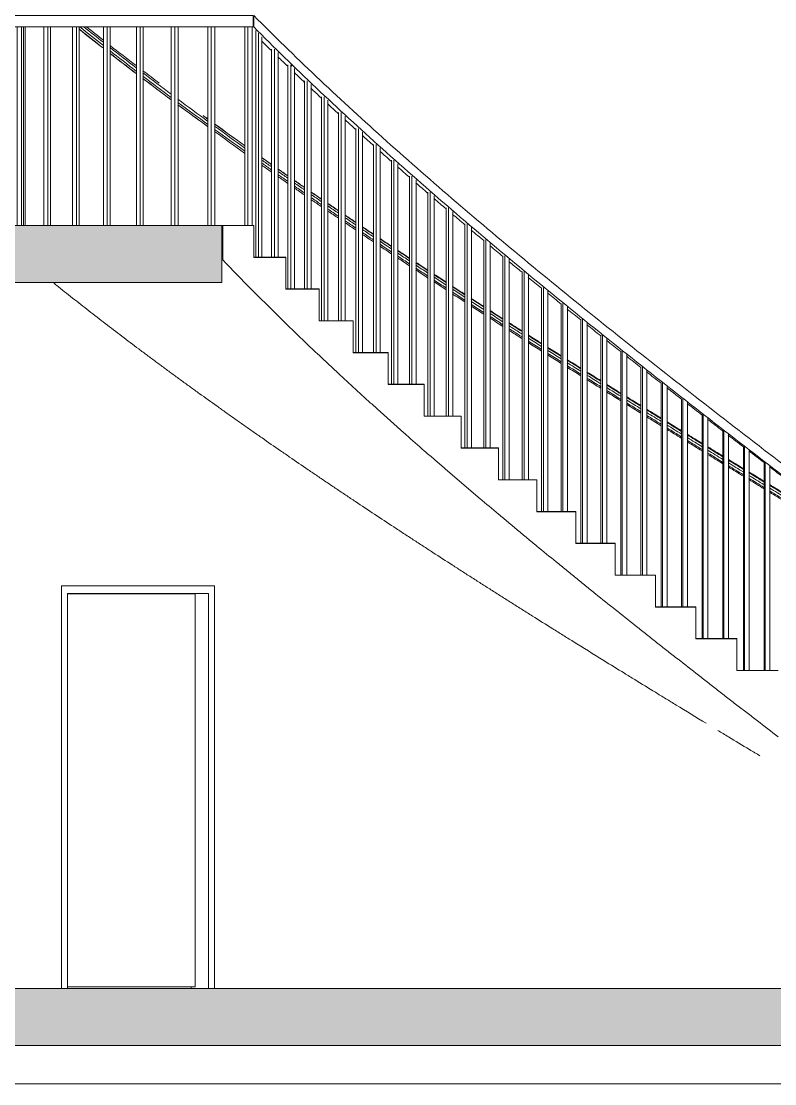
# Model space of a CAD drawing. Header units: millimetres. Extents: x -8435 to 22904, y -500 to 10935.
# Drawn here: x 15003 to 18953, y -500 to 5070 of the extents above; entities that cross this region are included whole.
import ezdxf

# ---------------------------------------------------------------- set-up
doc = ezdxf.new("R2010")
doc.units = ezdxf.units.MM
for name, color, linetype, lineweight in [('A-G22-M-FloorOutline', 6, 'Continuous', 15), ('A-G221-H-FloorSlabs', 8, 'Continuous', 15), ('A-G23-M-StairHandrail', 1, 'Continuous', 15), ('A-G23-M-Stairs', 5, 'Continuous', 15), ('A-G25-M-Walls', 250, 'Continuous', 15), ('A-G252-M-WallsInterior', 7, 'Continuous', 15), ('A-G322-M-DoorFrames', 1, 'Continuous', 15), ('A-G322-M-Doors', 1, 'Continuous', 15)]:
    doc.layers.add(name, color=color, linetype=linetype, lineweight=lineweight)

# ---------------------------------------------------------------- blocks, each defined once
blk = doc.blocks.new('Concept Sgl Door - 1010 x 2110mm-241302-Section 2')
at = {"layer": 'A-G322-M-DoorFrames'}
for p, q in [((15214.7, 2110), (15214.7, 0)), ((16016.4, 2110), (15214.7, 2110)), ((15246.5, 0), (15246.5, 2070)), ((15246.5, 2070), (15984.7, 2070)), ((15893.4, 2068), (15893.4, 2070)), ((15984.7, 2070), (15984.7, 0)), ((16016.4, 0), (16016.4, 2110)), ((15893.4, 0), (15893.4, 8))]:
    blk.add_line(p, q, dxfattribs=at)
at = {"layer": 'A-G322-M-Doors'}
for p, q in [((15915, 2068), (15246.5, 2068)), ((15915, 8), (15915, 2068)), ((15246.5, 8), (15915, 8))]:
    blk.add_line(p, q, dxfattribs=at)
blk = doc.blocks.new('Railing - Concept 25mm-258229-Section 2')
at = {"layer": 'A-G23-M-StairHandrail'}
for p, q in [((16174.7, 4000), (16174.7, 5040)), ((16191.3, 4000), (16191.3, 5040))]:
    blk.add_line(p, q, dxfattribs=at)
blk = doc.blocks.new('Railing - Concept 25mm-V36-Section 2')
at = {"layer": 'A-G23-M-StairHandrail'}
for p, q in [((15982.2, 4000), (15982.2, 5040)), ((15999.6, 4000), (15999.6, 5040)), ((16017.5, 5040), (16017.5, 4000))]:
    blk.add_line(p, q, dxfattribs=at)
blk = doc.blocks.new('Railing - Concept 25mm-V37-Section 2')
at = {"layer": 'A-G23-M-StairHandrail'}
for p, q in [((15789.6, 4000), (15789.6, 5040)), ((15807.9, 4000), (15807.9, 5040)), ((15825, 5040), (15825, 4000))]:
    blk.add_line(p, q, dxfattribs=at)
blk = doc.blocks.new('Railing - Concept 25mm-V38-Section 2')
at = {"layer": 'A-G23-M-StairHandrail'}
for p, q in [((15606.8, 4000), (15606.8, 5040)), ((15625.9, 4000), (15625.9, 5040)), ((15642.1, 5040), (15642.1, 4000))]:
    blk.add_line(p, q, dxfattribs=at)
blk = doc.blocks.new('Railing - Concept 25mm-V39-Section 2')
at = {"layer": 'A-G23-M-StairHandrail'}
for p, q in [((15434.3, 4000), (15434.3, 5040)), ((15454.1, 4000), (15454.1, 5040)), ((15469.3, 5040), (15469.3, 4000))]:
    blk.add_line(p, q, dxfattribs=at)
blk = doc.blocks.new('Railing - Concept 25mm-V40-Section 2')
at = {"layer": 'A-G23-M-StairHandrail'}
for p, q in [((15272.3, 4000), (15272.3, 5040)), ((15292.9, 4000), (15292.9, 5040)), ((15307.1, 5040), (15307.1, 4000))]:
    blk.add_line(p, q, dxfattribs=at)
blk = doc.blocks.new('Railing - Concept 25mm-V41-Section 2')
at = {"layer": 'A-G23-M-StairHandrail'}
for p, q in [((15121.4, 4000), (15121.4, 5040)), ((15142.6, 4000), (15142.6, 5040)), ((15155.8, 5040), (15155.8, 4000))]:
    blk.add_line(p, q, dxfattribs=at)
blk = doc.blocks.new('Railing - Concept 25mm-V42-Section 2')
at = {"layer": 'A-G23-M-StairHandrail'}
for p, q in [((14981.8, 4000), (14981.8, 5040)), ((15003.6, 4000), (15003.6, 5040)), ((15015.8, 5040), (15015.8, 4000))]:
    blk.add_line(p, q, dxfattribs=at)
blk = doc.blocks.new('Railing - Concept 25mm-V43-Section 2')
at = {"layer": 'A-G23-M-StairHandrail'}
for p, q in [((14853.8, 4000), (14853.8, 5040)), ((14876.2, 4000), (14876.2, 5040)), ((14887.4, 5040), (14887.4, 4000))]:
    blk.add_line(p, q, dxfattribs=at)
blk = doc.blocks.new('Railing - Concept 25mm-V44-Section 2')
at = {"layer": 'A-G23-M-StairHandrail'}
for p, q in [((14737.9, 4000), (14737.9, 5040)), ((14760.8, 4000), (14760.8, 5040)), ((14770.8, 5040), (14770.8, 4000))]:
    blk.add_line(p, q, dxfattribs=at)
blk = doc.blocks.new('Railing - Concept 25mm-V45-Section 2')
at = {"layer": 'A-G23-M-StairHandrail'}
for p, q in [((14634.2, 4000), (14634.2, 5040)), ((14657.6, 4000), (14657.6, 5040)), ((14666.5, 5040), (14666.5, 4000))]:
    blk.add_line(p, q, dxfattribs=at)
blk = doc.blocks.new('Railing - Concept 25mm-V46-Section 2')
at = {"layer": 'A-G23-M-StairHandrail'}
for p, q in [((14543, 4000), (14543, 5040)), ((14566.8, 4000), (14566.8, 5040)), ((14574.5, 5040), (14574.5, 4000))]:
    blk.add_line(p, q, dxfattribs=at)
blk = doc.blocks.new('Railing - Concept 25mm-V47-Section 2')
at = {"layer": 'A-G23-M-StairHandrail'}
for p, q in [((14464.5, 4000), (14464.5, 5040)), ((14488.6, 4000), (14488.6, 5040)), ((14495.2, 5040), (14495.2, 4000))]:
    blk.add_line(p, q, dxfattribs=at)
blk = doc.blocks.new('Railing - Concept 25mm-V48-Section 2')
at = {"layer": 'A-G23-M-StairHandrail'}
for p, q in [((14398.9, 4000), (14398.9, 5040)), ((14423.3, 4000), (14423.3, 5040)), ((14428.7, 5040), (14428.7, 4000))]:
    blk.add_line(p, q, dxfattribs=at)
blk = doc.blocks.new('Railing - Concept 25mm-V49-Section 2')
at = {"layer": 'A-G23-M-StairHandrail'}
for p, q in [((14346.4, 4000), (14346.4, 5040)), ((14371, 4000), (14371, 5040)), ((14375.2, 5040), (14375.2, 4000))]:
    blk.add_line(p, q, dxfattribs=at)
blk = doc.blocks.new('Railing - Concept 25mm-V50-Section 2')
at = {"layer": 'A-G23-M-StairHandrail'}
for p, q in [((14307, 4000), (14307, 5040)), ((14331.8, 4000), (14331.8, 5040)), ((14334.8, 5040), (14334.8, 4000))]:
    blk.add_line(p, q, dxfattribs=at)
blk = doc.blocks.new('Railing - Railing-256328-Section 2')
at = {"layer": 'A-G23-M-StairHandrail', "lineweight": 20}
for p, q in [((14338.3, 5100), (14288, 5100)), ((14288, 5100), (14288, 5040)), ((14338.3, 5040), (14338.3, 5100)), ((14288, 5040), (14338.3, 5040))]:
    blk.add_line(p, q, dxfattribs=at)
at = {"layer": 'A-G23-M-StairHandrail'}
for p, q in [((16218.2, 5100), (14338.3, 5100)), ((16218.2, 5040), (16218.2, 5100)), ((14338.3, 5040), (16218.2, 5040))]:
    blk.add_line(p, q, dxfattribs=at)
for name in ['Railing - Concept 25mm-V50-Section 2', 'Railing - Concept 25mm-V49-Section 2', 'Railing - Concept 25mm-V48-Section 2', 'Railing - Concept 25mm-V47-Section 2', 'Railing - Concept 25mm-V46-Section 2', 'Railing - Concept 25mm-V45-Section 2', 'Railing - Concept 25mm-V44-Section 2', 'Railing - Concept 25mm-V43-Section 2', 'Railing - Concept 25mm-V42-Section 2', 'Railing - Concept 25mm-V41-Section 2', 'Railing - Concept 25mm-V40-Section 2', 'Railing - Concept 25mm-V39-Section 2', 'Railing - Concept 25mm-V38-Section 2', 'Railing - Concept 25mm-V37-Section 2', 'Railing - Concept 25mm-V36-Section 2', 'Railing - Concept 25mm-258229-Section 2']:
    blk.add_blockref(name, (0, 0))
blk = doc.blocks.new('Stair - Stairs-257028-Section 2')
at = {"layer": 'A-G23-M-Stairs'}
for p, q in [((16055.4, 4000), (16059.5, 4000)), ((16059.5, 3999), (16055.4, 3999)), ((16055.4, 3999), (16059.5, 3999)), ((16059.5, 4000), (16222.2, 4000)), ((16059.5, 4000), (16059.5, 3999)), ((16222.2, 3999), (16059.5, 3999)), ((16059.5, 3999), (16222.2, 3999)), ((16059.5, 3999), (16059.5, 3818.7)), ((16222.2, 3999), (16222.2, 4000)), ((16222.2, 3832.3), (16222.2, 3999)), ((16059.5, 3818.7), (16055.4, 3818.7)), ((16222.2, 3833.3), (16390.6, 3833.3)), ((16222.2, 3833.3), (16222.2, 3832.3)), ((16390.6, 3832.3), (16222.2, 3832.3)), ((16222.2, 3832.3), (16390.6, 3832.3)), ((16390.6, 3832.3), (16390.6, 3833.3)), ((16390.6, 3665.7), (16390.6, 3832.3)), ((16390.6, 3666.7), (16564.4, 3666.7)), ((16390.6, 3666.7), (16390.6, 3665.7)), ((16564.4, 3665.7), (16390.6, 3665.7)), ((16390.6, 3665.7), (16564.4, 3665.7)), ((16564.4, 3665.7), (16564.4, 3666.7)), ((16564.4, 3499), (16564.4, 3665.7)), ((16564.4, 3500), (16743.4, 3500)), ((16564.4, 3500), (16564.4, 3499)), ((16743.4, 3499), (16564.4, 3499)), ((16564.4, 3499), (16743.4, 3499)), ((16743.4, 3499), (16743.4, 3500)), ((16743.4, 3332.3), (16743.4, 3499)), ((16743.4, 3333.3), (16927.3, 3333.3)), ((16743.4, 3333.3), (16743.4, 3332.3)), ((16927.3, 3332.3), (16743.4, 3332.3)), ((16743.4, 3332.3), (16927.3, 3332.3)), ((16927.3, 3332.3), (16927.3, 3333.3)), ((16927.3, 3165.7), (16927.3, 3332.3)), ((16927.3, 3166.7), (17115.9, 3166.7)), ((16927.3, 3166.7), (16927.3, 3165.7)), ((17115.9, 3165.7), (16927.3, 3165.7)), ((16927.3, 3165.7), (17115.9, 3165.7)), ((17115.9, 3165.7), (17115.9, 3166.7)), ((17115.9, 2999), (17115.9, 3165.7)), ((17115.9, 3000), (17308.8, 3000)), ((17115.9, 3000), (17115.9, 2999)), ((17308.8, 2999), (17115.9, 2999)), ((17115.9, 2999), (17308.8, 2999)), ((17308.8, 2999), (17308.8, 3000)), ((17308.8, 2832.3), (17308.8, 2999)), ((17308.8, 2833.3), (17505.7, 2833.3)), ((17308.8, 2833.3), (17308.8, 2832.3)), ((17505.7, 2832.3), (17308.8, 2832.3)), ((17308.8, 2832.3), (17505.7, 2832.3)), ((17505.7, 2832.3), (17505.7, 2833.3)), ((17505.7, 2665.7), (17505.7, 2832.3)), ((17505.7, 2666.7), (17706.4, 2666.7)), ((17505.7, 2666.7), (17505.7, 2665.7)), ((17706.4, 2665.7), (17505.7, 2665.7)), ((17505.7, 2665.7), (17706.4, 2665.7)), ((17706.4, 2665.7), (17706.4, 2666.7)), ((17706.4, 2499), (17706.4, 2665.7)), ((17706.4, 2500), (17910.5, 2500)), ((17706.4, 2500), (17706.4, 2499)), ((17910.5, 2499), (17706.4, 2499)), ((17706.4, 2499), (17910.5, 2499)), ((17910.5, 2499), (17910.5, 2500)), ((17910.5, 2332.3), (17910.5, 2499)), ((17910.5, 2333.3), (18117.7, 2333.3)), ((17910.5, 2333.3), (17910.5, 2332.3)), ((18117.7, 2332.3), (17910.5, 2332.3)), ((17910.5, 2332.3), (18117.7, 2332.3)), ((18117.7, 2332.3), (18117.7, 2333.3)), ((18117.7, 2165.7), (18117.7, 2332.3)), ((18117.7, 2166.7), (18327.7, 2166.7)), ((18117.7, 2166.7), (18117.7, 2165.7)), ((18327.7, 2165.7), (18117.7, 2165.7)), ((18117.7, 2165.7), (18327.7, 2165.7)), ((18327.7, 2165.7), (18327.7, 2166.7)), ((18327.7, 1999), (18327.7, 2165.7)), ((18327.7, 2000), (18540.3, 2000)), ((18327.7, 2000), (18327.7, 1999)), ((18540.3, 1999), (18327.7, 1999)), ((18327.7, 1999), (18540.3, 1999)), ((18540.3, 1999), (18540.3, 2000)), ((18540.3, 1832.3), (18540.3, 1999)), ((18540.3, 1833.3), (18754.9, 1833.3)), ((18540.3, 1833.3), (18540.3, 1832.3)), ((18754.9, 1832.3), (18540.3, 1832.3)), ((18540.3, 1832.3), (18754.9, 1832.3)), ((18754.9, 1832.3), (18754.9, 1833.3)), ((18754.9, 1665.7), (18754.9, 1832.3)), ((18754.9, 1666.7), (18971.4, 1666.7)), ((18754.9, 1666.7), (18754.9, 1665.7)), ((18971.4, 1665.7), (18754.9, 1665.7)), ((18754.9, 1665.7), (18971.4, 1665.7))]:
    blk.add_line(p, q, dxfattribs=at)
for points in [[(16222.2, 3652.1), (16208.4, 3665.9), (16180.9, 3693.7), (16140, 3735.4), (16099.6, 3777.1), (16072.8, 3804.8), (16059.5, 3818.7)], [(16390.6, 3485.4), (16376.3, 3499.3), (16347.9, 3527.1), (16305.6, 3568.7), (16263.7, 3610.4), (16236, 3638.2), (16222.2, 3652.1)], [(15663.8, 3318.7), (15678.7, 3307.6), (15708.6, 3285.4), (15753.7, 3252.1), (15799, 3218.7), (15844.6, 3185.4), (15875.1, 3163.2), (15890.4, 3152.1)], [(17308.8, 2652.1), (17292.5, 2665.9), (17260.1, 2693.7), (17211.8, 2735.4), (17163.7, 2777.1), (17131.8, 2804.8), (17115.9, 2818.7)], [(17706.4, 2318.7), (17689.5, 2332.6), (17655.8, 2360.4), (17605.6, 2402.1), (17555.5, 2443.7), (17522.3, 2471.5), (17505.7, 2485.4)], [(17367.8, 2152.1), (17385.1, 2140.9), (17419.9, 2118.7), (17472.2, 2085.4), (17524.7, 2052.1), (17577.3, 2018.7), (17612.5, 1996.5), (17630.1, 1985.4)], [(18754.9, 1485.4), (18737, 1499.3), (18701.1, 1527.1), (18647.3, 1568.7), (18593.7, 1610.4), (18558.1, 1638.2), (18540.3, 1652.1)], [(18436.7, 1485.4), (18489, 1453.5), (18541.4, 1421.5), (18593.9, 1389.6)], [(18655.8, 1352.1), (18674.1, 1340.9), (18692.4, 1329.8), (18710.8, 1318.7)]]:
    blk.add_open_spline(points, degree=3, dxfattribs=at)
for points, knots in [([(15170.6, 3700), (15176.7, 3695.1), (15196.6, 3679.1), (15216.7, 3663.2), (15230.6, 3652.1)], [-0.287666, -0.287666, -0.287666, -0.287666, -0.2, 0, 0, 0, 0]), ([(15230.6, 3652.1), (15244.6, 3640.9), (15286.7, 3607.6), (15343.3, 3563.2), (15400.5, 3518.7), (15429.3, 3496.5), (15443.8, 3485.4)], [-1, -1, -1, -1, -0.8, -0.4, -0.2, 0, 0, 0, 0]), ([(15443.8, 3485.4), (15458.2, 3474.3), (15501.7, 3440.9), (15560.2, 3396.5), (15619.2, 3352.1), (15648.9, 3329.8), (15663.8, 3318.7)], [-1, -1, -1, -1, -0.8, -0.4, -0.2, 0, 0, 0, 0]), ([(16564.4, 3318.7), (16549.7, 3332.6), (16520.4, 3360.4), (16462.2, 3415.9), (16419.1, 3457.6), (16390.6, 3485.4)], [-1, -1, -1, -1, -0.75, -0.5, 0, 0, 0, 0]), ([(16743.4, 3152.1), (16713.2, 3179.8), (16668.1, 3221.5), (16608.6, 3277.1), (16579.1, 3304.8), (16564.4, 3318.7)], [-1, -1, -1, -1, -0.5, -0.25, 0, 0, 0, 0]), ([(15890.4, 3152.1), (15905.8, 3140.9), (15951.8, 3107.6), (16013.8, 3063.2), (16076.2, 3018.7), (16107.5, 2996.5), (16123.3, 2985.4)], [-1, -1, -1, -1, -0.8, -0.4, -0.2, 0, 0, 0, 0]), ([(16927.3, 2985.4), (16911.8, 2999.3), (16880.9, 3027.1), (16819.4, 3082.6), (16773.7, 3124.3), (16743.4, 3152.1)], [-1, -1, -1, -1, -0.75, -0.5, 0, 0, 0, 0]), ([(16123.3, 2985.4), (16139, 2974.3), (16170.5, 2952.1), (16218, 2918.7), (16281.7, 2874.3), (16329.7, 2840.9), (16361.9, 2818.7)], [-1, -1, -1, -1, -0.8, -0.6, -0.4, 0, 0, 0, 0]), ([(17115.9, 2818.7), (17084.1, 2846.5), (17036.7, 2888.2), (16974, 2943.7), (16942.9, 2971.5), (16927.3, 2985.4)], [-1, -1, -1, -1, -0.5, -0.25, 0, 0, 0, 0]), ([(16361.9, 2818.7), (16378, 2807.6), (16426.4, 2774.3), (16491.4, 2729.8), (16556.8, 2685.4), (16589.6, 2663.2), (16606.1, 2652.1)], [-1, -1, -1, -1, -0.8, -0.4, -0.2, 0, 0, 0, 0]), ([(16606.1, 2652.1), (16622.5, 2640.9), (16655.5, 2618.7), (16705.2, 2585.4), (16771.7, 2540.9), (16821.8, 2507.6), (16855.4, 2485.4)], [-1, -1, -1, -1, -0.8, -0.6, -0.4, 0, 0, 0, 0]), ([(17505.7, 2485.4), (17472.6, 2513.2), (17423.1, 2554.8), (17357.6, 2610.4), (17325, 2638.2), (17308.8, 2652.1)], [-1, -1, -1, -1, -0.5, -0.25, 0, 0, 0, 0]), ([(16855.4, 2485.4), (16888.9, 2463.2), (16939.5, 2429.8), (17007.2, 2385.4), (17058.2, 2352.1), (17092.3, 2329.8), (17109.4, 2318.7)], [-1, -1, -1, -1, -0.6, -0.4, -0.2, 0, 0, 0, 0]), ([(17109.4, 2318.7), (17126.5, 2307.6), (17177.8, 2274.3), (17246.6, 2229.8), (17315.7, 2185.4), (17350.4, 2163.2), (17367.8, 2152.1)], [-1, -1, -1, -1, -0.8, -0.4, -0.2, 0, 0, 0, 0]), ([(17910.5, 2152.1), (17893.3, 2165.9), (17859.1, 2193.7), (17790.9, 2249.3), (17740.1, 2290.9), (17706.4, 2318.7)], [-1, -1, -1, -1, -0.75, -0.5, 0, 0, 0, 0]), ([(18117.7, 1985.4), (18082.9, 2013.2), (18030.9, 2054.8), (17962, 2110.4), (17927.6, 2138.2), (17910.5, 2152.1)], [-1, -1, -1, -1, -0.5, -0.25, 0, 0, 0, 0]), ([(17630.1, 1985.4), (17647.7, 1974.3), (17700.6, 1940.9), (17771.4, 1896.5), (17842.5, 1852.1), (17878.1, 1829.8), (17895.9, 1818.7)], [-1, -1, -1, -1, -0.8, -0.4, -0.2, 0, 0, 0, 0]), ([(18327.7, 1818.7), (18310.1, 1832.6), (18275, 1860.4), (18204.8, 1915.9), (18152.5, 1957.6), (18117.7, 1985.4)], [-1, -1, -1, -1, -0.75, -0.5, 0, 0, 0, 0]), ([(17895.9, 1818.7), (17949.4, 1785.4), (18038.9, 1729.8), (18128.9, 1674.3), (18165, 1652.1)], [-1, -1, -1, -1, -0.4, 0, 0, 0, 0]), ([(18540.3, 1652.1), (18504.6, 1679.8), (18451.4, 1721.5), (18380.6, 1777.1), (18345.4, 1804.8), (18327.7, 1818.7)], [-1, -1, -1, -1, -0.5, -0.25, 0, 0, 0, 0]), ([(18165, 1652.1), (18183, 1640.9), (18237.1, 1607.6), (18309.5, 1563.2), (18382.1, 1518.7), (18418.5, 1496.5), (18436.7, 1485.4)], [-1, -1, -1, -1, -0.8, -0.4, -0.2, 0, 0, 0, 0]), ([(18971.4, 1318.7), (18935.2, 1346.5), (18881, 1388.2), (18808.9, 1443.7), (18772.9, 1471.5), (18754.9, 1485.4)], [-1, -1, -1, -1, -0.5, -0.25, 0, 0, 0, 0]), ([(18710.8, 1318.7), (18747.4, 1296.5), (18802.5, 1263.2), (18857.7, 1229.8), (18876.1, 1218.7)], [-1, -1, -1, -1, -0.6, -0.4, -0.4, -0.4, -0.4])]:
    blk.add_open_spline(points, degree=3, knots=knots, dxfattribs=at)
blk = doc.blocks.new('Railing - Railing-257075-Section 2')
at = {"layer": 'A-G23-M-StairHandrail'}
blk.add_line((15933.5, 4552.3), (15920, 4562.1), dxfattribs=at)
for points in [[(15306.5, 5028.1), (15348.4, 4994.8), (15390.8, 4961.5), (15433.6, 4928.2)], [(15306.6, 5029.5), (15348.5, 4996.2), (15390.8, 4962.8), (15433.6, 4929.4)], [(15310.1, 5040), (15350.8, 5007.5), (15391.9, 4974.9), (15433.5, 4942.4)], [(15331.6, 5040), (15365.3, 5013.2), (15399.2, 4986.3), (15433.5, 4959.5)], [(15345.6, 5040), (15374.7, 5016.9), (15404, 4993.8), (15433.5, 4970.6)], [(15468.9, 4943), (15514.1, 4907.7), (15559.8, 4872.5), (15605.9, 4837.2)], [(15468.9, 4931.8), (15514.1, 4896.5), (15559.8, 4861.2), (15605.9, 4825.8)], [(15468.9, 4914.7), (15514.1, 4879.4), (15559.8, 4844.2), (15605.9, 4809)], [(15469, 4901.8), (15514.2, 4866.7), (15559.8, 4831.6), (15605.9, 4796.5)], [(15469.2, 4900.6), (15514.3, 4865.6), (15559.9, 4830.7), (15605.9, 4795.7)], [(15641.2, 4810.3), (15669.6, 4788.8), (15698.1, 4767.2), (15726.8, 4745.7)], [(15641.2, 4798.9), (15690, 4761.8), (15739.2, 4724.7), (15789, 4687.5)], [(15641.2, 4782.1), (15690, 4745), (15739.2, 4707.9), (15788.9, 4670.8)], [(15641.3, 4769.6), (15678.8, 4741.2), (15716.7, 4712.7), (15754.8, 4684.2)], [(15641.3, 4768.9), (15690.1, 4732.1), (15739.3, 4695.3), (15789, 4658.5)], [(15776.7, 4667.9), (15780.8, 4664.9), (15784.9, 4661.8), (15789, 4658.8)], [(15824.1, 4661.4), (15876.2, 4622.6), (15928.9, 4583.9), (15982, 4545.2)], [(15824.1, 4644.7), (15876.2, 4606), (15928.8, 4567.3), (15981.9, 4528.7)], [(15824.2, 4632.6), (15876.3, 4594.1), (15928.8, 4555.6), (15981.8, 4517.1)], [(15824.3, 4632.4), (15865, 4602.3), (15906, 4572.3), (15947.4, 4542.2)], [(15956.4, 4575.6), (15964.9, 4569.4), (15973.4, 4563.3), (15981.8, 4557.1)], [(15962.1, 4571.4), (15968.7, 4566.6), (15975.3, 4561.8), (15981.9, 4556.9)], [(16016.9, 4531.7), (16069, 4494), (16121.5, 4456.4), (16174.4, 4418.7)], [(16017, 4531.5), (16069, 4493.8), (16121.4, 4456), (16174.3, 4418.3)], [(16017, 4519.7), (16069, 4481.9), (16121.4, 4444.2), (16174.3, 4406.4)], [(16016.9, 4491.7), (16069, 4454), (16121.5, 4416.4), (16174.4, 4378.7)], [(16017, 4503.2), (16069, 4465.5), (16121.4, 4427.8), (16174.3, 4390)], [(16264.4, 4355), (16280.8, 4343.5), (16297.2, 4332), (16313.6, 4320.5)], [(16264.5, 4354.4), (16280.8, 4342.8), (16297.2, 4331.3), (16313.6, 4319.7)], [(16264.4, 4315), (16280.8, 4303.5), (16297.2, 4292), (16313.6, 4280.5)], [(16264.5, 4342.4), (16280.8, 4330.8), (16297.2, 4319.2), (16313.6, 4307.7)], [(16264.5, 4326.1), (16280.8, 4314.5), (16297.2, 4303), (16313.6, 4291.4)], [(16348.9, 4295.8), (16365.8, 4284), (16382.9, 4272.1), (16399.9, 4260.2)], [(16348.9, 4295), (16365.8, 4283.1), (16382.8, 4271.2), (16399.9, 4259.4)], [(16348.8, 4283), (16365.8, 4271.1), (16382.8, 4259.2), (16399.9, 4247.3)], [(16348.9, 4266.7), (16365.8, 4254.8), (16382.8, 4243), (16399.9, 4231.1)], [(16348.9, 4255.8), (16365.8, 4244), (16382.9, 4232.1), (16399.9, 4220.2)], [(16435.3, 4234.7), (16452.6, 4222.7), (16470, 4210.6), (16487.4, 4198.6)], [(16435.4, 4235.6), (16452.7, 4223.7), (16470, 4211.7), (16487.3, 4199.7)], [(16435.3, 4222.6), (16452.6, 4210.5), (16470, 4198.5), (16487.4, 4186.4)], [(16435.3, 4206.4), (16452.6, 4194.4), (16470, 4182.4), (16487.4, 4170.3)], [(16435.4, 4195.6), (16452.7, 4183.7), (16470, 4171.7), (16487.3, 4159.7)], [(16522.2, 4175.7), (16540, 4163.5), (16557.8, 4151.3), (16575.7, 4139)], [(16522.2, 4174.6), (16540, 4162.3), (16557.8, 4150.1), (16575.7, 4137.8)], [(16522.2, 4162.4), (16540, 4150.1), (16557.8, 4137.8), (16575.7, 4125.6)], [(16522.2, 4146.3), (16540, 4134), (16557.8, 4121.8), (16575.7, 4109.5)], [(16522.2, 4135.7), (16540, 4123.5), (16557.8, 4111.3), (16575.7, 4099)], [(16610.7, 4115.1), (16629.1, 4102.6), (16647.6, 4090), (16666, 4077.5)], [(16610.7, 4113.8), (16629.1, 4101.3), (16647.5, 4088.7), (16666, 4076.1)], [(16610.7, 4101.6), (16629.1, 4089), (16647.5, 4076.4), (16666, 4063.8)], [(16610.7, 4085.5), (16629.1, 4073), (16647.5, 4060.4), (16666, 4047.8)], [(16610.7, 4075.1), (16629.1, 4062.6), (16647.6, 4050), (16666, 4037.5)], [(16701.1, 4052.2), (16719.8, 4039.6), (16738.4, 4026.9), (16757.2, 4014.3)], [(16701.1, 4039.9), (16719.8, 4027.2), (16738.4, 4014.6), (16757.2, 4001.9)], [(16701.1, 4023.9), (16719.8, 4011.3), (16738.4, 3998.6), (16757.2, 3986)], [(16701.2, 4053.6), (16719.8, 4041), (16738.4, 4028.4), (16757.1, 4015.9)], [(16701.2, 4013.6), (16719.8, 4001), (16738.4, 3988.4), (16757.1, 3975.9)], [(16791.7, 3992.6), (16810.9, 3979.7), (16830.1, 3966.8), (16849.4, 3953.9)], [(16791.7, 3991), (16810.9, 3978), (16830.1, 3965.1), (16849.4, 3952.2)], [(16791.7, 3978.6), (16810.9, 3965.7), (16830.1, 3952.7), (16849.4, 3939.8)], [(16791.7, 3962.7), (16810.9, 3949.8), (16830.1, 3936.8), (16849.4, 3923.9)], [(16791.7, 3952.6), (16810.9, 3939.7), (16830.1, 3926.8), (16849.4, 3913.9)], [(16884, 3929), (16903.8, 3915.8), (16923.6, 3902.6), (16943.5, 3889.3)], [(16884, 3916.6), (16903.8, 3903.3), (16923.6, 3890.1), (16943.4, 3876.9)], [(16884, 3900.7), (16903.8, 3887.5), (16923.6, 3874.3), (16943.5, 3861.1)], [(16884.1, 3930.7), (16903.8, 3917.5), (16923.6, 3904.4), (16943.5, 3891.2)], [(16884.1, 3890.7), (16903.8, 3877.5), (16923.6, 3864.4), (16943.5, 3851.2)], [(16977.9, 3868.3), (16997.9, 3855.1), (17017.9, 3841.9), (17037.9, 3828.6)], [(16978, 3866.4), (16997.9, 3853.1), (17017.9, 3839.9), (17038, 3826.6)], [(16978, 3853.9), (16997.9, 3840.6), (17017.9, 3827.3), (17038, 3814.1)], [(16977.9, 3828.3), (16997.9, 3815.1), (17017.9, 3801.9), (17037.9, 3788.6)], [(16978, 3838.1), (16997.9, 3824.8), (17017.9, 3811.6), (17038, 3798.3)], [(17072.1, 3806.1), (17092.6, 3792.6), (17113.2, 3779.1), (17133.8, 3765.6)], [(17072.1, 3804), (17092.6, 3790.5), (17113.2, 3777), (17133.8, 3763.4)], [(17072.1, 3791.5), (17092.6, 3777.9), (17113.2, 3764.4), (17133.8, 3750.8)], [(17072.1, 3775.8), (17092.6, 3762.2), (17113.2, 3748.7), (17133.8, 3735.2)], [(17072.1, 3766.1), (17092.6, 3752.6), (17113.2, 3739.1), (17133.8, 3725.6)], [(17168, 3743.2), (17189, 3729.4), (17210.1, 3715.7), (17231.2, 3701.9)], [(17168, 3741), (17188.7, 3727.4), (17209.5, 3713.8), (17230.3, 3700.2)], [(17168, 3728.4), (17189, 3714.5), (17210.1, 3700.7), (17231.3, 3686.9)], [(17168, 3712.7), (17188.7, 3699.1), (17209.5, 3685.5), (17230.3, 3671.9)], [(17168, 3703.2), (17189, 3689.4), (17210.1, 3675.7), (17231.2, 3661.9)], [(17264.9, 3680), (17286.2, 3666.2), (17307.5, 3652.4), (17328.8, 3638.6)], [(17264.9, 3677.6), (17286.2, 3663.8), (17307.5, 3649.9), (17328.8, 3636.1)], [(17264.9, 3649.3), (17286.2, 3635.5), (17307.5, 3621.7), (17328.8, 3607.8)], [(17264.9, 3640), (17286.2, 3626.2), (17307.5, 3612.4), (17328.8, 3598.6)], [(17265, 3664.9), (17286.2, 3651.1), (17307.5, 3637.2), (17328.8, 3623.4)], [(17362.5, 3616.8), (17384.2, 3602.7), (17406.1, 3588.6), (17427.9, 3574.6)], [(17362.5, 3614.3), (17384.2, 3600.2), (17406, 3586.1), (17427.9, 3572)], [(17362.5, 3601.5), (17384.2, 3587.4), (17406, 3573.3), (17427.9, 3559.2)], [(17362.5, 3586), (17384.2, 3571.9), (17406, 3557.8), (17427.9, 3543.7)], [(17362.5, 3576.8), (17384.2, 3562.7), (17406.1, 3548.6), (17427.9, 3534.6)], [(17461.5, 3550.3), (17483.7, 3536), (17505.9, 3521.8), (17528.1, 3507.5)], [(17461.5, 3537.5), (17483.7, 3523.2), (17505.9, 3508.9), (17528.1, 3494.6)], [(17461.5, 3522), (17483.7, 3507.7), (17505.9, 3493.5), (17528.1, 3479.2)], [(17461.6, 3552.9), (17483.7, 3538.7), (17505.9, 3524.5), (17528.1, 3510.3)], [(17461.6, 3512.9), (17483.7, 3498.7), (17505.9, 3484.5), (17528.1, 3470.3)], [(17661.7, 3422.1), (17684.7, 3407.4), (17707.7, 3392.8), (17730.7, 3378.2)], [(17661.7, 3409.1), (17684.7, 3394.5), (17707.7, 3379.9), (17730.7, 3365.2)], [(17661.8, 3425), (17684.7, 3410.4), (17707.7, 3395.8), (17730.8, 3381.2)], [(17661.7, 3393.8), (17684.7, 3379.2), (17707.7, 3364.5), (17730.7, 3349.9)], [(17661.8, 3385), (17684.7, 3370.4), (17707.7, 3355.8), (17730.8, 3341.2)], [(17763.7, 3360.4), (17786.9, 3345.7), (17810.1, 3331.1), (17833.3, 3316.4)], [(17763.7, 3357.3), (17786.9, 3342.6), (17810.1, 3327.9), (17833.3, 3313.2)], [(17763.7, 3344.3), (17786.9, 3329.6), (17810.1, 3314.9), (17833.3, 3300.2)], [(17763.7, 3329), (17786.9, 3314.3), (17810.1, 3299.6), (17833.3, 3284.9)], [(17763.7, 3320.4), (17786.9, 3305.7), (17810.1, 3291.1), (17833.3, 3276.4)], [(17865.7, 3296), (17889.3, 3281.2), (17913, 3266.3), (17936.7, 3251.4)], [(17865.7, 3292.8), (17889.3, 3277.9), (17913, 3263), (17936.7, 3248.1)], [(17865.7, 3279.7), (17889.4, 3264.8), (17913, 3249.9), (17936.7, 3235)], [(17865.7, 3264.5), (17889.3, 3249.6), (17913, 3234.7), (17936.7, 3219.8)], [(17865.7, 3256), (17889.3, 3241.2), (17913, 3226.3), (17936.7, 3211.4)], [(17969, 3231.2), (17993, 3216.1), (18017.1, 3201), (18041.3, 3186)], [(17968.9, 3214.7), (17993, 3199.6), (18017.1, 3184.5), (18041.3, 3169.3)], [(17969, 3227.8), (17993, 3212.7), (18017.1, 3197.6), (18041.3, 3182.5)], [(17969, 3199.5), (17993, 3184.4), (18017.1, 3169.3), (18041.3, 3154.2)], [(17969, 3191.2), (17993, 3176.1), (18017.1, 3161), (18041.3, 3146)], [(18073.1, 3166.1), (18097.3, 3151), (18121.6, 3135.9), (18145.9, 3120.7)], [(18073.1, 3162.6), (18097.3, 3147.4), (18121.6, 3132.3), (18145.9, 3117.1)], [(18073.1, 3149.4), (18097.4, 3134.2), (18121.6, 3119.1), (18145.9, 3103.9)], [(18073.1, 3134.3), (18097.3, 3119.1), (18121.6, 3104), (18145.9, 3088.8)], [(18073.1, 3126.1), (18097.3, 3111), (18121.6, 3095.9), (18145.9, 3080.7)], [(18177.5, 3101.1), (18202.2, 3085.8), (18226.9, 3070.4), (18251.6, 3055.1)], [(18177.5, 3097.4), (18202.2, 3082.1), (18226.9, 3066.7), (18251.6, 3051.4)], [(18177.5, 3084.2), (18202.2, 3068.8), (18226.9, 3053.5), (18251.6, 3038.1)], [(18177.5, 3069.2), (18202.2, 3053.8), (18226.9, 3038.4), (18251.6, 3023.1)], [(18177.5, 3061.1), (18202.2, 3045.8), (18226.9, 3030.4), (18251.6, 3015.1)], [(18283, 3035.7), (18308, 3020.2), (18333, 3004.7), (18358.1, 2989.3)], [(18283, 3031.9), (18308, 3016.4), (18333, 3000.9), (18358.1, 2985.4)], [(18283, 3018.6), (18308, 3003.1), (18333, 2987.6), (18358.1, 2972.1)], [(18283, 3003.6), (18308, 2988.1), (18333, 2972.6), (18358.1, 2957.1)], [(18283, 2995.7), (18308, 2980.2), (18333, 2964.7), (18358.1, 2949.3)], [(18389, 2970.2), (18414.2, 2954.7), (18439.5, 2939.1), (18464.8, 2923.5)], [(18389, 2966.3), (18414.2, 2950.7), (18439.5, 2935.1), (18464.8, 2919.5)], [(18389, 2952.9), (18414.2, 2937.3), (18439.5, 2921.7), (18464.8, 2906.1)], [(18389, 2938), (18414.2, 2922.4), (18439.5, 2906.8), (18464.8, 2891.2)], [(18389, 2930.2), (18414.2, 2914.7), (18439.5, 2899.1), (18464.8, 2883.5)], [(18495.4, 2904.7), (18521.1, 2888.9), (18546.7, 2873.2), (18572.4, 2857.4)], [(18495.4, 2900.6), (18521.1, 2884.8), (18546.7, 2869), (18572.4, 2853.2)], [(18495.4, 2887.2), (18521.1, 2871.4), (18546.7, 2855.6), (18572.4, 2839.8)], [(18495.4, 2872.3), (18521.1, 2856.5), (18546.7, 2840.7), (18572.4, 2825)], [(18495.4, 2864.7), (18521.1, 2848.9), (18546.7, 2833.2), (18572.4, 2817.4)], [(18602.8, 2838.8), (18628.7, 2822.9), (18654.5, 2807.1), (18680.4, 2791.3)], [(18602.8, 2834.6), (18628.7, 2818.7), (18654.5, 2802.9), (18680.4, 2787)], [(18602.8, 2821.1), (18628.6, 2805.2), (18654.5, 2789.4), (18680.4, 2773.5)], [(18602.8, 2806.3), (18628.7, 2790.4), (18654.5, 2774.6), (18680.4, 2758.7)], [(18602.8, 2798.8), (18628.7, 2782.9), (18654.5, 2767.1), (18680.4, 2751.3)], [(18710.3, 2773), (18736.4, 2757.1), (18762.6, 2741.1), (18788.8, 2725.1)], [(18710.3, 2768.7), (18736.4, 2752.7), (18762.6, 2736.7), (18788.8, 2720.7)], [(18710.3, 2755.2), (18736.4, 2739.2), (18762.6, 2723.1), (18788.8, 2707.1)], [(18710.3, 2740.4), (18736.4, 2724.4), (18762.6, 2708.4), (18788.8, 2692.4)], [(18710.3, 2733), (18736.4, 2717.1), (18762.6, 2701.1), (18788.8, 2685.1)], [(18818.4, 2707.1), (18844.9, 2690.9), (18871.4, 2674.8), (18898, 2658.6)], [(18818.4, 2702.6), (18844.5, 2686.6), (18870.7, 2670.7), (18896.8, 2654.7)], [(18818.4, 2689), (18844.8, 2672.9), (18871.3, 2656.7), (18897.7, 2640.6)], [(18818.4, 2674.3), (18844.5, 2658.4), (18870.7, 2642.4), (18896.8, 2626.5)], [(18818.4, 2667.1), (18844.9, 2650.9), (18871.4, 2634.8), (18898, 2618.6)], [(18927.1, 2640.9), (18953.7, 2624.7), (18980.4, 2608.5), (19007.1, 2592.3)], [(18927.1, 2636.3), (18953.7, 2620.1), (18980.4, 2603.8), (19007.1, 2587.6)], [(18927.1, 2622.7), (18953.7, 2606.4), (18980.4, 2590.2), (19007.1, 2573.9)], [(18927.1, 2608), (18953.7, 2591.8), (18980.4, 2575.5), (19007.1, 2559.3)], [(18927.1, 2600.9), (18953.7, 2584.7), (18980.4, 2568.5), (19007.1, 2552.3)]]:
    blk.add_open_spline(points, degree=3, dxfattribs=at)
for points, knots in [([(17561.2, 3489.1), (17577.9, 3478.5), (17600.4, 3464.1), (17622.9, 3449.7), (17628.7, 3446)], [-14.1393059, -14.1393059, -14.1393059, -14.1393059, -13.9359602, -13.8652789, -13.8652789, -13.8652789, -13.8652789]), ([(17561.2, 3486.3), (17579.4, 3474.6), (17601.9, 3460.2), (17624.5, 3445.9), (17628.7, 3443.1)], [-14.1379306, -14.1379306, -14.1379306, -14.1379306, -13.9155464, -13.8637577, -13.8637577, -13.8637577, -13.8637577]), ([(17561.2, 3473.4), (17580.1, 3461.3), (17602.6, 3446.9), (17625.1, 3432.5), (17628.7, 3430.2)], [-14.1373703, -14.1373703, -14.1373703, -14.1373703, -13.907094, -13.8631367, -13.8631367, -13.8631367, -13.8631367]), ([(17561.2, 3458), (17579.4, 3446.3), (17601.9, 3432), (17624.5, 3417.6), (17628.7, 3414.8)], [-14.1379306, -14.1379306, -14.1379306, -14.1379306, -13.9155464, -13.8637577, -13.8637577, -13.8637577, -13.8637577]), ([(17561.2, 3449.1), (17577.9, 3438.5), (17600.4, 3424.1), (17622.9, 3409.7), (17628.7, 3406)], [-14.1393059, -14.1393059, -14.1393059, -14.1393059, -13.9359602, -13.8652789, -13.8652789, -13.8652789, -13.8652789])]:
    blk.add_open_spline(points, degree=3, knots=knots, dxfattribs=at)
blk = doc.blocks.new('Railing - Concept 25mm-258237-Section 2')
at = {"layer": 'A-G23-M-StairHandrail'}
for p, q in [((16246.1, 3833.3), (16246.1, 5007.7)), ((16265, 4988.9), (16265, 3833.3))]:
    blk.add_line(p, q, dxfattribs=at)
blk = doc.blocks.new('Railing - Concept 25mm-258235-Section 2')
at = {"layer": 'A-G23-M-StairHandrail'}
for p, q in [((16314.4, 3833.3), (16314.4, 4924.4)), ((16330.4, 3833.3), (16330.4, 4924.4)), ((16349.6, 4905.6), (16349.6, 3833.3))]:
    blk.add_line(p, q, dxfattribs=at)
blk = doc.blocks.new('Railing - Concept 25mm-V51-Section 2')
at = {"layer": 'A-G23-M-StairHandrail'}
for p, q in [((16400.4, 3666.7), (16400.4, 4841.1)), ((16422, 4835.2), (16416, 4841.1)), ((16416, 3666.7), (16416, 4841.1)), ((16435.5, 4822.3), (16435.5, 3666.7))]:
    blk.add_line(p, q, dxfattribs=at)
blk = doc.blocks.new('Railing - Concept 25mm-V52-Section 2')
at = {"layer": 'A-G23-M-StairHandrail'}
for p, q in [((16487.7, 3666.7), (16487.7, 4757.7)), ((16502.9, 3666.7), (16502.9, 4757.7)), ((16522.8, 4738.9), (16522.8, 3666.7))]:
    blk.add_line(p, q, dxfattribs=at)
blk = doc.blocks.new('Railing - Concept 25mm-V53-Section 2')
at = {"layer": 'A-G23-M-StairHandrail'}
for p, q in [((16576.4, 3500), (16576.4, 4674.4)), ((16591.2, 3500), (16591.2, 4674.4)), ((16611.3, 4655.6), (16611.3, 3500))]:
    blk.add_line(p, q, dxfattribs=at)
blk = doc.blocks.new('Railing - Concept 25mm-V54-Section 2')
at = {"layer": 'A-G23-M-StairHandrail'}
for p, q in [((16666.4, 3500), (16666.4, 4591.1)), ((16680.8, 3500), (16680.8, 4591.1)), ((16701.2, 4572.3), (16701.2, 3500))]:
    blk.add_line(p, q, dxfattribs=at)
blk = doc.blocks.new('Railing - Concept 25mm-V55-Section 2')
at = {"layer": 'A-G23-M-StairHandrail'}
for p, q in [((16757.6, 3333.3), (16757.6, 4507.7)), ((16771.6, 3333.3), (16771.6, 4507.7)), ((16792.3, 4488.9), (16792.3, 3333.3))]:
    blk.add_line(p, q, dxfattribs=at)
blk = doc.blocks.new('Railing - Concept 25mm-V56-Section 2')
at = {"layer": 'A-G23-M-StairHandrail'}
for p, q in [((16850, 3333.3), (16850, 4424.4)), ((16863.6, 3333.3), (16863.6, 4424.4)), ((16884.6, 4405.6), (16884.6, 3333.3))]:
    blk.add_line(p, q, dxfattribs=at)
blk = doc.blocks.new('Railing - Concept 25mm-V57-Section 2')
at = {"layer": 'A-G23-M-StairHandrail'}
for p, q in [((16943.7, 3166.7), (16943.7, 4341.1)), ((16956.8, 3166.7), (16956.8, 4341.1)), ((16978.1, 4322.3), (16978.1, 3166.7))]:
    blk.add_line(p, q, dxfattribs=at)
blk = doc.blocks.new('Railing - Concept 25mm-V58-Section 2')
at = {"layer": 'A-G23-M-StairHandrail'}
for p, q in [((17038.4, 3166.7), (17038.4, 4257.7)), ((17051.2, 3166.7), (17051.2, 4257.7)), ((17072.7, 4238.9), (17072.7, 3166.7))]:
    blk.add_line(p, q, dxfattribs=at)
blk = doc.blocks.new('Railing - Concept 25mm-V59-Section 2')
at = {"layer": 'A-G23-M-StairHandrail'}
for p, q in [((17134.3, 3000), (17134.3, 4174.4)), ((17146.7, 3000), (17146.7, 4174.4)), ((17168.4, 4155.6), (17168.4, 3000))]:
    blk.add_line(p, q, dxfattribs=at)
blk = doc.blocks.new('Railing - Concept 25mm-V60-Section 2')
at = {"layer": 'A-G23-M-StairHandrail'}
for p, q in [((17231.3, 3000), (17231.3, 4091.1)), ((17243.2, 3000), (17243.2, 4091.1)), ((17265.2, 4072.3), (17265.2, 3000))]:
    blk.add_line(p, q, dxfattribs=at)
blk = doc.blocks.new('Railing - Concept 25mm-V61-Section 2')
at = {"layer": 'A-G23-M-StairHandrail'}
for p, q in [((17329.3, 2833.3), (17329.3, 4007.7)), ((17340.8, 2833.3), (17340.8, 4007.7)), ((17363, 3988.9), (17363, 2833.3))]:
    blk.add_line(p, q, dxfattribs=at)
blk = doc.blocks.new('Railing - Concept 25mm-V62-Section 2')
at = {"layer": 'A-G23-M-StairHandrail'}
for p, q in [((17428.3, 2833.3), (17428.3, 3924.4)), ((17439.4, 2833.3), (17439.4, 3924.4)), ((17461.8, 3905.6), (17461.8, 2833.3))]:
    blk.add_line(p, q, dxfattribs=at)
blk = doc.blocks.new('Railing - Concept 25mm-V63-Section 2')
at = {"layer": 'A-G23-M-StairHandrail'}
for p, q in [((17528.3, 2666.7), (17528.3, 3841.1)), ((17538.9, 2666.7), (17538.9, 3841.1)), ((17552.9, 3829.5), (17551.7, 3830.5)), ((17561.5, 3822.3), (17561.5, 2666.7))]:
    blk.add_line(p, q, dxfattribs=at)
blk = doc.blocks.new('Railing - Concept 25mm-V64-Section 2')
at = {"layer": 'A-G23-M-StairHandrail'}
for p, q in [((17629.2, 2666.7), (17629.2, 3757.7)), ((17639.4, 2666.7), (17639.4, 3757.7)), ((17662.2, 3738.9), (17662.2, 2666.7))]:
    blk.add_line(p, q, dxfattribs=at)
blk = doc.blocks.new('Railing - Concept 25mm-V65-Section 2')
at = {"layer": 'A-G23-M-StairHandrail'}
for p, q in [((17731, 2500), (17731, 3674.4)), ((17740.7, 2500), (17740.7, 3674.4)), ((17763.7, 3655.6), (17763.7, 2500))]:
    blk.add_line(p, q, dxfattribs=at)
blk = doc.blocks.new('Railing - Concept 25mm-V66-Section 2')
at = {"layer": 'A-G23-M-StairHandrail'}
for p, q in [((17833.6, 2500), (17833.6, 3591.1)), ((17842.9, 2500), (17842.9, 3591.1)), ((17866.1, 3572.3), (17866.1, 2500))]:
    blk.add_line(p, q, dxfattribs=at)
blk = doc.blocks.new('Railing - Concept 25mm-V67-Section 2')
at = {"layer": 'A-G23-M-StairHandrail'}
for p, q in [((17937.1, 2333.3), (17937.1, 3507.7)), ((17945.9, 2333.3), (17945.9, 3507.7)), ((17969.3, 3488.9), (17969.3, 2333.3))]:
    blk.add_line(p, q, dxfattribs=at)
blk = doc.blocks.new('Railing - Concept 25mm-V68-Section 2')
at = {"layer": 'A-G23-M-StairHandrail'}
for p, q in [((18041.3, 2333.3), (18041.3, 3424.4)), ((18049.7, 3424.4), (18046.7, 3424.4)), ((18054.2, 3420.8), (18049.7, 3424.4)), ((18049.7, 2333.3), (18049.7, 3424.4)), ((18073.2, 3405.6), (18073.2, 2333.3))]:
    blk.add_line(p, q, dxfattribs=at)
blk = doc.blocks.new('Railing - Concept 25mm-V69-Section 2')
at = {"layer": 'A-G23-M-StairHandrail'}
for p, q in [((18146.3, 2166.7), (18146.3, 3341.1)), ((18154.2, 2166.7), (18154.2, 3341.1)), ((18177.9, 3322.3), (18177.9, 2166.7))]:
    blk.add_line(p, q, dxfattribs=at)
blk = doc.blocks.new('Railing - Concept 25mm-V70-Section 2')
at = {"layer": 'A-G23-M-StairHandrail'}
for p, q in [((18251.9, 2166.7), (18251.9, 3257.7)), ((18259.3, 2166.7), (18259.3, 3257.7)), ((18283.2, 3238.9), (18283.2, 2166.7))]:
    blk.add_line(p, q, dxfattribs=at)
blk = doc.blocks.new('Railing - Concept 25mm-V71-Section 2')
at = {"layer": 'A-G23-M-StairHandrail'}
for p, q in [((18358.2, 2000), (18358.2, 3174.4)), ((18365.2, 2000), (18365.2, 3174.4)), ((18389.2, 3155.6), (18389.2, 2000))]:
    blk.add_line(p, q, dxfattribs=at)
blk = doc.blocks.new('Railing - Concept 25mm-V72-Section 2')
at = {"layer": 'A-G23-M-StairHandrail'}
for p, q in [((18465.1, 2000), (18465.1, 3091.1)), ((18471.6, 2000), (18471.6, 3091.1)), ((18495.7, 3072.3), (18495.7, 2000))]:
    blk.add_line(p, q, dxfattribs=at)
blk = doc.blocks.new('Railing - Concept 25mm-V73-Section 2')
at = {"layer": 'A-G23-M-StairHandrail'}
for p, q in [((18572.6, 1833.3), (18572.6, 3007.7)), ((18578.6, 1833.3), (18578.6, 3007.7)), ((18602.9, 2988.9), (18602.9, 1833.3))]:
    blk.add_line(p, q, dxfattribs=at)
blk = doc.blocks.new('Railing - Concept 25mm-V74-Section 2')
at = {"layer": 'A-G23-M-StairHandrail'}
for p, q in [((18680.6, 1833.3), (18680.6, 2924.4)), ((18686.1, 1833.3), (18686.1, 2924.4)), ((18710.5, 2905.6), (18710.5, 1833.3))]:
    blk.add_line(p, q, dxfattribs=at)
blk = doc.blocks.new('Railing - Concept 25mm-V75-Section 2')
at = {"layer": 'A-G23-M-StairHandrail'}
for p, q in [((18789.1, 1666.7), (18789.1, 2841.1)), ((18794.1, 1666.7), (18794.1, 2841.1)), ((18818.6, 2822.3), (18818.6, 1666.7))]:
    blk.add_line(p, q, dxfattribs=at)
blk = doc.blocks.new('Railing - Concept 25mm-V76-Section 2')
at = {"layer": 'A-G23-M-StairHandrail'}
for p, q in [((18898, 1666.7), (18898, 2757.7)), ((18902.6, 1666.7), (18902.6, 2757.7)), ((18927.2, 2738.9), (18927.2, 1666.7))]:
    blk.add_line(p, q, dxfattribs=at)
blk = doc.blocks.new('Railing - Concept 25mm-258233-Section 2')
at = {"layer": 'A-G23-M-StairHandrail'}
for p, q in [((16213.9, 4000), (16213.9, 5040)), ((16232.7, 5021.2), (16232.7, 3833.3))]:
    blk.add_line(p, q, dxfattribs=at)
blk = doc.blocks.new('Railing - Railing-257079-Section 2')
at = {"layer": 'A-G23-M-StairHandrail'}
for p, q in [((16222.2, 5040), (16222.2, 5100)), ((16218.2, 5040), (16222.2, 5040))]:
    blk.add_line(p, q, dxfattribs=at)
for points, knots in [([(16222.2, 5100), (16433.6, 4887.2), (16885, 4461.1), (17630.4, 3822.2), (18428, 3183.3), (19186.9, 2600.5), (19676.2, 2230.6), (19883.9, 2073.7)], [-20.854779, -20.854779, -20.854779, -20.854779, -17.378983, -13.903186, -10.42739, -6.951593, -4.39048, -4.39048, -4.39048, -4.39048]), ([(19886.4, 2011.8), (19677.8, 2169.4), (19187.7, 2539.9), (18428, 3123.3), (17630.4, 3762.2), (16885, 4401.1), (16433.6, 4827.2), (16222.2, 5040)], [4.380387, 4.380387, 4.380387, 4.380387, 6.951593, 10.42739, 13.903186, 17.378983, 20.854779, 20.854779, 20.854779, 20.854779]), ([(17628.6, 3754), (17625.3, 3756.8), (17602.8, 3775.2), (17580.3, 3793.6), (17561.1, 3809.4)], [13.9368364, 13.9368364, 13.9368364, 13.9368364, 13.9817098, 14.2396125, 14.2396125, 14.2396125, 14.2396125]), ([(18464.7, 3088.8), (18449.9, 3100.3), (18424.5, 3120), (18399.3, 3139.7), (18388.8, 3147.8)], [10.2973587, 10.2973587, 10.2973587, 10.2973587, 10.4862824, 10.620298, 10.620298, 10.620298, 10.620298])]:
    blk.add_open_spline(points, degree=3, knots=knots, dxfattribs=at)
for points in [[(16313.4, 4917.6), (16296.9, 4933.6), (16280.5, 4949.7), (16264.3, 4965.8)], [(16400.3, 4833.7), (16383.1, 4850.1), (16366.1, 4866.6), (16349.2, 4883.1)], [(16486.8, 4751.4), (16469.4, 4767.8), (16452.3, 4784.2), (16435.2, 4800.6)], [(16575.9, 4668), (16557.8, 4684.8), (16539.9, 4701.6), (16522.2, 4718.4)], [(16665.7, 4585.1), (16647.5, 4601.7), (16629.5, 4618.4), (16611.7, 4635.1)], [(16756.8, 4502.1), (16737.9, 4519.2), (16719.2, 4536.3), (16700.7, 4553.4)], [(16849.8, 4418.5), (16830.4, 4435.8), (16811.2, 4453.2), (16792.2, 4470.5)], [(16942.8, 4336), (16923.1, 4353.3), (16903.5, 4370.7), (16884, 4388)], [(17038.1, 4252.4), (17017.8, 4270.1), (16997.4, 4287.9), (16977.2, 4305.6)], [(17133.7, 4169.6), (17113.2, 4187.2), (17092.8, 4204.8), (17072.4, 4222.5)], [(17230.7, 4086.5), (17209.6, 4104.4), (17188.5, 4122.4), (17167.4, 4140.4)], [(17329, 4003.1), (17307.5, 4021.2), (17286.1, 4039.3), (17264.6, 4057.4)], [(17427.6, 3920.3), (17405.8, 3938.5), (17384, 3956.7), (17362.2, 3975)], [(17528.2, 3836.7), (17505.8, 3855.3), (17483.4, 3873.8), (17461, 3892.3)], [(17730.6, 3670.8), (17707.5, 3689.5), (17684.5, 3708.3), (17661.6, 3727)], [(17833.3, 3587.6), (17810, 3606.4), (17786.8, 3625.2), (17763.6, 3644)], [(17936.5, 3504.6), (17912.8, 3523.6), (17889.2, 3542.6), (17865.7, 3561.5)], [(18041.3, 3421.1), (18017.1, 3440.3), (17993.1, 3459.4), (17969.1, 3478.6)], [(18145.8, 3338.3), (18121.4, 3357.5), (18097.2, 3376.7), (18073.1, 3395.9)], [(18251.7, 3255), (18226.8, 3274.4), (18202.1, 3293.9), (18177.5, 3313.4)], [(18357.9, 3171.9), (18332.9, 3191.4), (18308, 3210.8), (18283.2, 3230.3)], [(18572.5, 3005.5), (18546.7, 3025.3), (18521.1, 3045.1), (18495.4, 3065)], [(18680.2, 2922.5), (18654.3, 2942.4), (18628.4, 2962.3), (18602.6, 2982.2)], [(18788.9, 2839.2), (18762.6, 2859.3), (18736.4, 2879.4), (18710.1, 2899.5)], [(18897.7, 2756.1), (18871.3, 2776.3), (18844.9, 2796.4), (18818.6, 2816.5)], [(19007.1, 2673), (18980.3, 2693.3), (18953.6, 2713.6), (18926.8, 2734)]]:
    blk.add_open_spline(points, degree=3, dxfattribs=at)
for name in ['Railing - Concept 25mm-258233-Section 2', 'Railing - Concept 25mm-258237-Section 2', 'Railing - Concept 25mm-258235-Section 2', 'Railing - Concept 25mm-V51-Section 2', 'Railing - Concept 25mm-V52-Section 2', 'Railing - Concept 25mm-V53-Section 2', 'Railing - Concept 25mm-V54-Section 2', 'Railing - Concept 25mm-V55-Section 2', 'Railing - Concept 25mm-V56-Section 2', 'Railing - Concept 25mm-V57-Section 2', 'Railing - Concept 25mm-V58-Section 2', 'Railing - Concept 25mm-V59-Section 2', 'Railing - Concept 25mm-V60-Section 2', 'Railing - Concept 25mm-V61-Section 2', 'Railing - Concept 25mm-V62-Section 2', 'Railing - Concept 25mm-V63-Section 2', 'Railing - Concept 25mm-V64-Section 2', 'Railing - Concept 25mm-V65-Section 2', 'Railing - Concept 25mm-V66-Section 2', 'Railing - Concept 25mm-V67-Section 2', 'Railing - Concept 25mm-V68-Section 2', 'Railing - Concept 25mm-V69-Section 2', 'Railing - Concept 25mm-V70-Section 2', 'Railing - Concept 25mm-V71-Section 2', 'Railing - Concept 25mm-V72-Section 2', 'Railing - Concept 25mm-V73-Section 2', 'Railing - Concept 25mm-V74-Section 2', 'Railing - Concept 25mm-V75-Section 2', 'Railing - Concept 25mm-V76-Section 2']:
    blk.add_blockref(name, (0, 0))

msp = doc.modelspace()

# ---------------------------------------------------------------- hatches: boundary and pattern name
at = {"layer": 'A-G221-H-FloorSlabs'}
h = msp.add_hatch(color=256, dxfattribs=at)
h.dxf.hatch_style = 1
h.paths.add_polyline_path([(16055.4, 4000), (14338.3, 4000), (-7121.2, 4000), (-7121.2, 3700), (16055.4, 3700)])
h.paths.add_polyline_path([(22578.8, 0), (8078.8, 0), (7978.8, 0), (6178.8, 0), (6078.8, 0), (5878.8, 0), (5778.8, 0), (3978.8, 0), (3878.8, 0), (-7121.2, 0), (-7121.2, -300), (22578.8, -300)])

# ---------------------------------------------------------------- linework, layer by layer
at = {"layer": 'A-G22-M-FloorOutline'}
for p in [(14338.3, 4000), (16055.4, 3700)]:
    msp.add_line(p, (16055.4, 4000), dxfattribs=at)
at = {"layer": 'A-G22-M-FloorOutline', "lineweight": 18}
for p, q in [((-7121.2, 3700), (16055.4, 3700)), ((22578.8, 0), (8078.8, 0)), ((-7121.2, -300), (22578.8, -300))]:
    msp.add_line(p, q, dxfattribs=at)
at = {"layer": 'A-G25-M-Walls'}
msp.add_line((-7121.2, -500), (22578.8, -500), dxfattribs=at)
at = {"layer": 'A-G252-M-WallsInterior'}
for p, q in [((15023, 4000), (15023, 5040)), ((15214.7, 0), (15214.7, 2110)), ((16016.4, 2110), (16016.4, 0))]:
    msp.add_line(p, q, dxfattribs=at)

# ---------------------------------------------------------------- block references
at = {"layer": 'A-G23-M-StairHandrail'}
for name in ['Railing - Railing-256328-Section 2', 'Railing - Railing-257079-Section 2', 'Railing - Railing-257075-Section 2']:
    msp.add_blockref(name, (0, 0), dxfattribs=at)
at = {"layer": 'A-G23-M-Stairs'}
msp.add_blockref('Stair - Stairs-257028-Section 2', (0, 0), dxfattribs=at)
at = {"layer": 'A-G322-M-Doors'}
msp.add_blockref('Concept Sgl Door - 1010 x 2110mm-241302-Section 2', (0, 0), dxfattribs=at)

doc.saveas('drawing.dxf')
